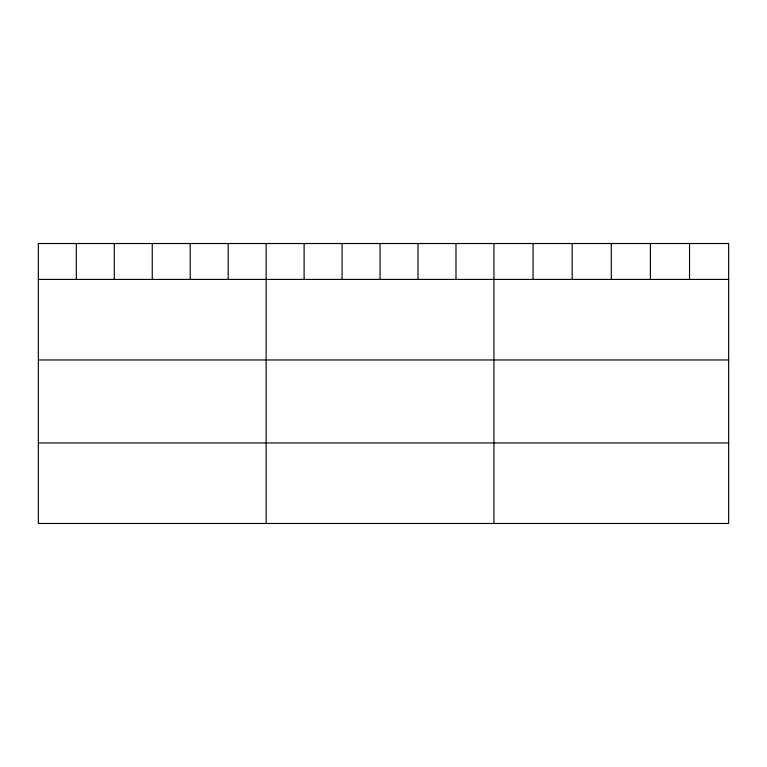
<?xml version="1.0" encoding="UTF-8"?>
<svg xmlns="http://www.w3.org/2000/svg" width="767" height="767" viewBox="0 0 767 767"><rect width="100%" height="100%" fill="white"/><g stroke="black" fill="none" stroke-linecap="round" stroke-linejoin="round"><path stroke-width="1.15" d="M728.65 279.428L728.65 523.477L38.35 523.477L38.35 243.523L728.65 243.523L728.65 279.428L38.35 279.428M38.35 359.963L728.65 359.963M38.35 442.942L728.65 442.942M689.533 243.523L689.533 279.428M650.416 243.523L650.416 279.428M611.299 243.523L611.299 279.428M572.182 243.523L572.182 279.428M533.065 243.523L533.065 279.428M493.948 243.523L493.948 523.477M455.982 243.523L455.982 279.428M418.015 243.523L418.015 279.428M380.048 243.523L380.048 279.428M342.082 243.523L342.082 279.428M304.115 243.523L304.115 279.428M266.149 243.523L266.149 523.477M228.183 243.523L228.183 279.428M190.216 243.523L190.216 279.428M152.25 243.523L152.25 279.428M114.283 243.523L114.283 279.428M76.316 243.523L76.316 279.428"/></g></svg>
